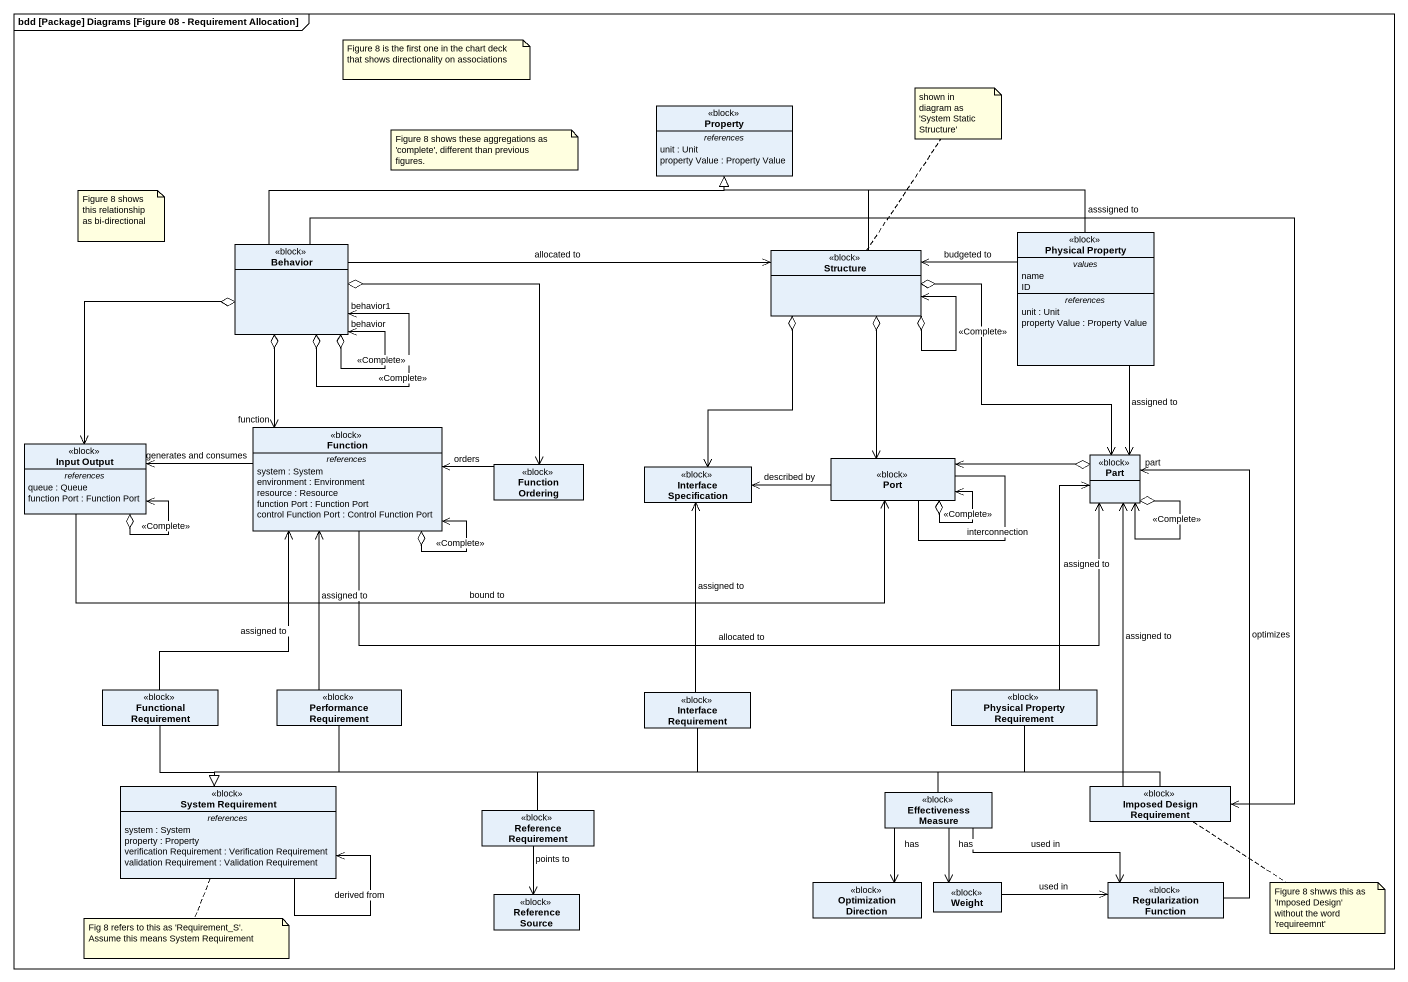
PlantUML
@startuml
mainframe bdd [Package] Diagrams [Figure 08 - Requirement Allocation]
hide circle
hide empty members
class Property <<block>> {
  -- references --
  unit : Unit
  property Value : Property Value
}
class "Physical Property" as Physical_Property <<block>> {
  -- values --
  name
  ID
  -- references --
  unit : Unit
  property Value : Property Value
}
class Behavior <<block>>
class Structure <<block>>
class Function <<block>> {
  -- references --
  system : System
  environment : Environment
  resource : Resource
  function Port : Function Port
  control Function Port : Control Function Port
}
class "Input Output" as Input_Output <<block>> {
  -- references --
  queue : Queue
  function Port : Function Port
}
class "Function Ordering" as Function_Ordering <<block>>
class "Port" as Port_ <<block>>
class Part <<block>>
class "Interface Specification" as Interface_Specification <<block>>
class "Functional Requirement" as Functional_Requirement <<block>>
class "Performance Requirement" as Performance_Requirement <<block>>
class "Interface Requirement" as Interface_Requirement <<block>>
class "Physical Property Requirement" as Physical_Property_2 <<block>>
class "System Requirement" as System_Requirement <<block>> {
  -- references --
  system : System
  property : Property
  verification Requirement : Verification Requirement
  validation Requirement : Validation Requirement
}
class "Reference Requirement" as Reference_Requirement <<block>>
class "Effectiveness Measure" as Effectiveness_Measure <<block>>
class "Imposed Design Requirement" as Imposed_Design_Requirement <<block>>
class "Optimization Direction" as Optimization_Direction <<block>>
class Weight <<block>>
class "Regularization Function" as Regularization_Function <<block>>
class "Reference Source" as Reference_Source <<block>>
Physical_Property -left-|> Property
Physical_Property -left-> Structure : budgeted to
Physical_Property --> Part : assigned to
Behavior -right-|> Property
Behavior o--> "behavior" Behavior : <<Complete>>
Behavior o--> "behavior1" Behavior : <<Complete>>
Behavior -right-> Structure : allocated to
Behavior o--> "function" Function
Behavior o--> Input_Output
Behavior o--> Function_Ordering
Behavior -right-> Imposed_Design_Requirement : asssigned to
Structure -up-|> Property
Structure o--> Structure : <<Complete>>
Structure o--> Port_
Structure o--> Part
Structure o--> Interface_Specification
Function o--> Function : <<Complete>>
Function -left-> Input_Output : generates and consumes
Function -right-> Part : allocated to
Input_Output o--> Input_Output : <<Complete>>
Input_Output -right-> Port_ : bound to
Function_Ordering -left-> Function : orders
Port_ -- Port_ : interconnection
Port_ o--> Port_ : <<Complete>>
Port_ -left-> Interface_Specification : described by
Part o-left-> Port_
Part o--> Part : <<Complete>>
Functional_Requirement -up-> Function : assigned to
Functional_Requirement --|> System_Requirement
Performance_Requirement -up-> Function : assigned to
Performance_Requirement --|> System_Requirement
Interface_Requirement -up-> Interface_Specification : assigned to
Interface_Requirement -left-|> System_Requirement
Physical_Property_2 -up-> Part : assigned to
Physical_Property_2 -left-|> System_Requirement
System_Requirement --> System_Requirement : derived from
Reference_Requirement -left-|> System_Requirement
Reference_Requirement --> Reference_Source : points to
Effectiveness_Measure -left-|> System_Requirement
Effectiveness_Measure --> Optimization_Direction : has
Effectiveness_Measure --> Weight : has
Effectiveness_Measure -right-> Regularization_Function : used in
Imposed_Design_Requirement -up-> Part : assigned to
Imposed_Design_Requirement -left-|> System_Requirement
Weight -right-> Regularization_Function : used in
Regularization_Function -up-> "part" Part : optimizes
note as N1
  Figure 8 is the first one in the chart deck that shows directionality on associations
end note
note top of Structure : shown in diagram as 'System Static Structure'
note as N3
  Figure 8 shows these aggregations as 'complete', different than previous figures.
end note
note as N4
  Figure 8 shows this relationship as bi-directional
end note
note bottom of Imposed_Design_Requirement : Figure 8 shwws this as 'Imposed Design' without the word 'requireemnt'
note bottom of System_Requirement : Fig 8 refers to this as 'Requirement_S'. Assume this means System Requirement
@enduml
